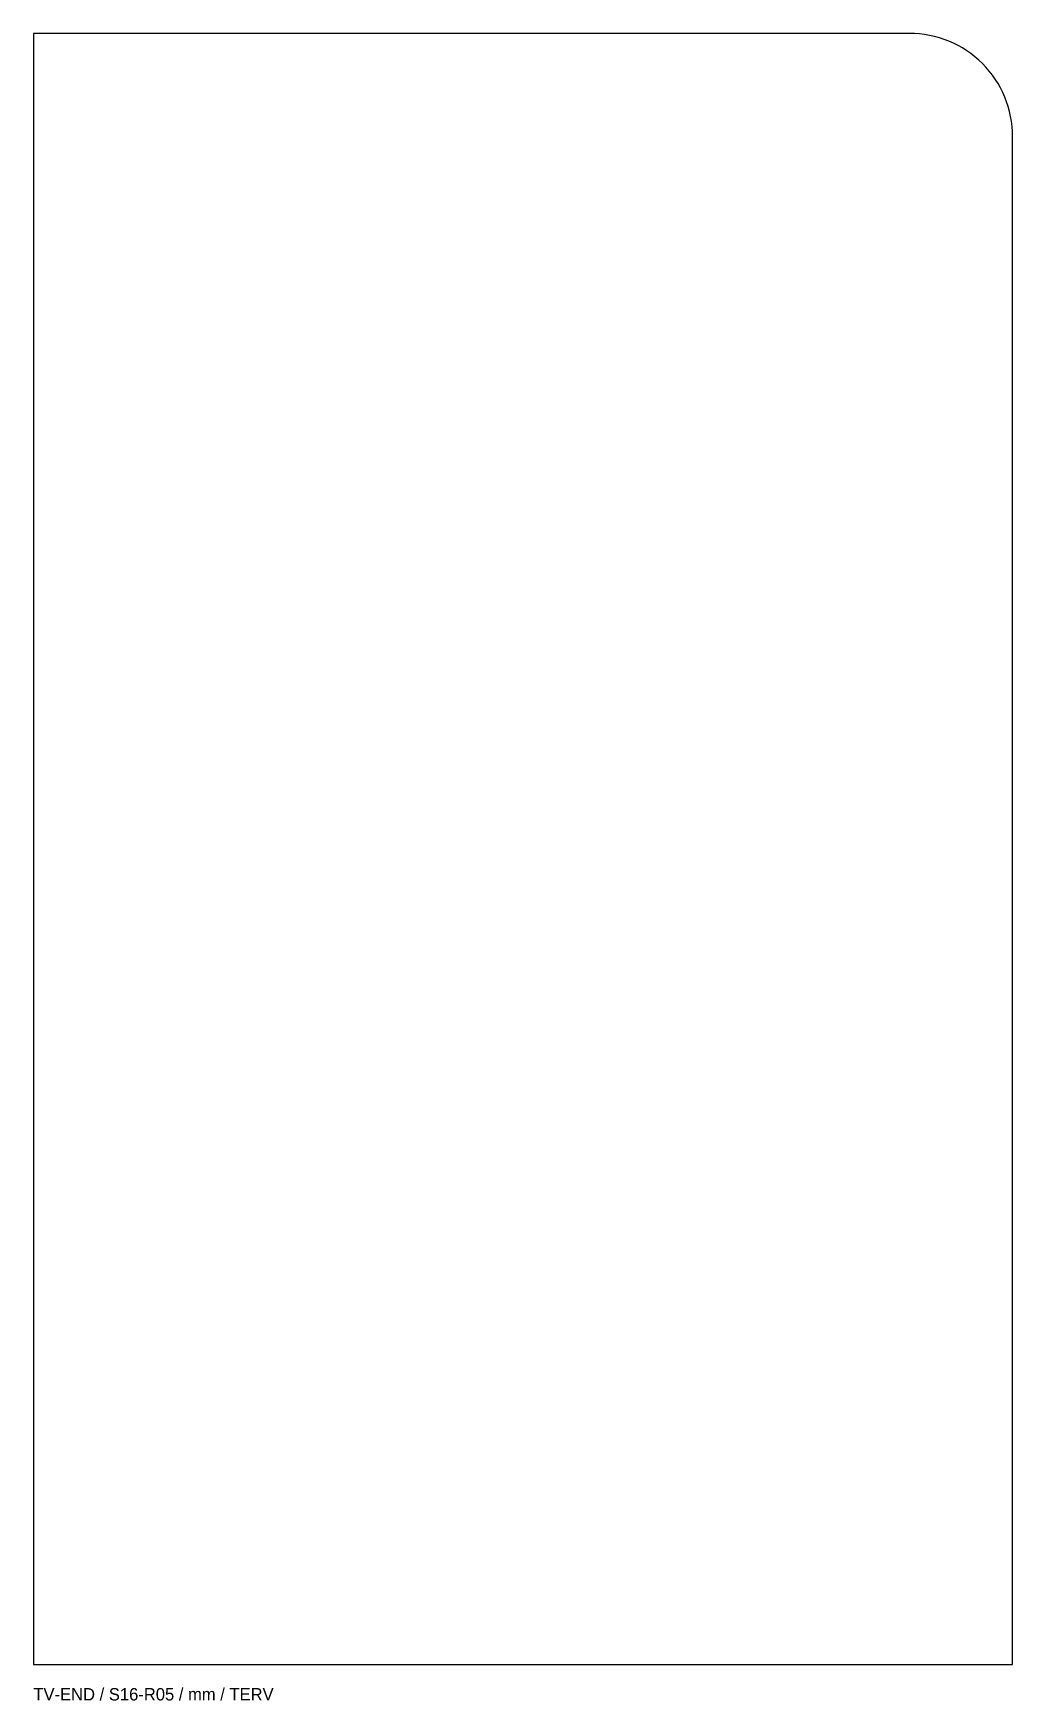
# Model space of a CAD drawing. Header units: millimetres. Extents: x 0 to 948, y -35 to 1580.
import ezdxf

# ---------------------------------------------------------------- set-up
doc = ezdxf.new("R2010")
doc.units = ezdxf.units.MM

msp = doc.modelspace()

# ---------------------------------------------------------------- linework, layer by layer
msp.add_lwpolyline([(0, 0), (948.5, 0), (948.5, 1480, 0.414214), (848.5, 1580), (0, 1580)], format="xyb", close=True)

# ---------------------------------------------------------------- texts
msp.add_text('TV-END / S16-R05 / mm / TERV', height=12).set_placement((0, -35))

doc.saveas('drawing.dxf')
